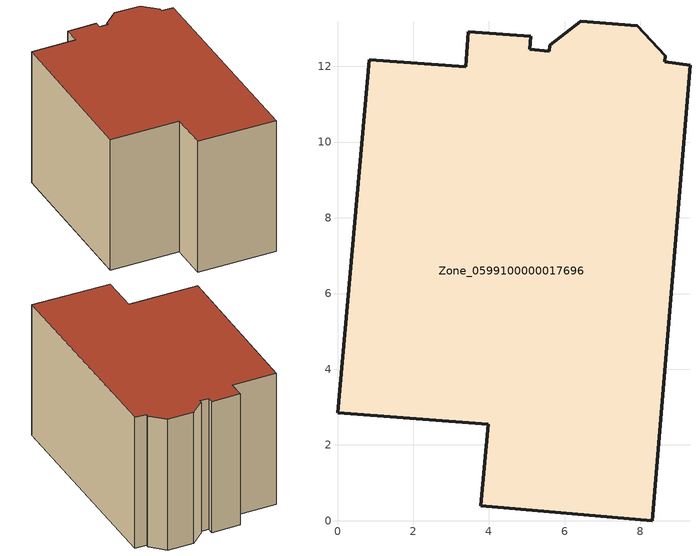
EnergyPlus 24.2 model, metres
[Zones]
Zone_0599100000017696
 floor ground (C_G): 3.98,2.55 0,2.85 0.84,12.18 3.38,11.99 3.45,12.91 5.11,12.8 5.08,12.45 5.59,12.4 5.6,12.55 6.43,13.19 7.92,13.07 8.65,12.28 8.64,12.12 9.31,12.03 8.31,0 3.79,0.39 z0
 wall outside (C_F): 5.59,12.4 5.08,12.45 5.11,12.8 3.45,12.91 3.38,11.99 0.84,12.18 0,2.85 3.98,2.55 3.79,0.39 8.31,0 9.31,12.03 8.64,12.12 8.65,12.28 7.92,13.07 6.43,13.19 5.6,12.55 5.59,12.4 z0:8.05
 roof outside (C_R): 3.98,2.55 3.79,0.39 8.31,0 9.31,12.03 8.64,12.12 8.65,12.28 7.92,13.07 6.43,13.19 5.6,12.55 5.59,12.4 5.08,12.45 5.11,12.8 3.45,12.91 3.38,11.99 0.84,12.18 0,2.85 z8.05
[BUILDING]
Pand.0599100000017696: North Axis=0; Terrain=City; Loads Convergence Tolerance Value=0.04; Temperature Convergence Tolerance Value=0.4; Solar Distribution=FullExterior; Maximum Number of Warmup Days=25; Minimum Number of Warmup Days=1
[Site:Location]
Rotterdam.The.Hague.AP_ZH_NLD Design_Conditions: Latitude=51.96; Longitude=4.45; Time Zone=1; Elevation=-4.5
[SITE:GROUNDTEMPERATURE:BUILDINGSURFACE]
18, 18, 18, 18, 18, 18, 18, 18, 18, 18, 18, 18
[MATERIAL] Thermal Absorptance=0.9; Solar Absorptance=0.7; Visible Absorptance=0.7
Name | Roughness | Thickness | Conductivity | Density | Specific Heat
G.D.1965 | MediumSmooth | 0.15 | 1 | 540 | 1210
F.D.1965 | Rough | 0.3 | 0.857143 | 1920 | 840
R.D.1965 | MediumRough | 0.2 | 0.08 | 1500 | 1000
[CONSTRUCTION]
C_G: G.D.1965
C_F: F.D.1965
C_R: R.D.1965
[ZONE]
Zone_0599100000017696: Type=1; Multiplier=1; Ceiling Height=Autocalculate; Volume=Autocalculate; Floor Area=autocalculate; Part of Total Floor Area=Yes
[ZONEINFILTRATION:DESIGNFLOWRATE]
Infil_Zone_0599100000017696: Zone or ZoneList or Space or SpaceList=Zone_0599100000017696; Schedule=AlwaysOn; Design Flow Rate Calculation Method=Flow/Area; Flow Rate per Floor Area=0.0042; Constant Term Coefficient=1; Temperature Term Coefficient=0; Velocity Term Coefficient=0; Velocity Squared Term Coefficient=0
[HVACTEMPLATE:ZONE:IDEALLOADSAIRSYSTEM]
Zone_0599100000017696: Maximum Heating Supply Air Temperature=50; Minimum Cooling Supply Air Temperature=13; Maximum Heating Supply Air Humidity Ratio=0.0156; Minimum Cooling Supply Air Humidity Ratio=0.0077; Heating Limit=NoLimit; Cooling Limit=NoLimit; Dehumidification Control Type=ConstantSensibleHeatRatio; Cooling Sensible Heat Ratio=0.7; Dehumidification Setpoint=60; Humidification Control Type=None; Humidification Setpoint=30; Outdoor Air Method=None; Outdoor Air Flow Rate per Person=0.00944; Outdoor Air Flow Rate per Zone Floor Area=0; Outdoor Air Flow Rate per Zone=0; Demand Controlled Ventilation Type=None; Outdoor Air Economizer Type=NoEconomizer; Heat Recovery Type=None; Sensible Heat Recovery Effectiveness=0.7; Latent Heat Recovery Effectiveness=0.65
[ZONECONTROL:THERMOSTAT]
ThermostatControl_Zone_0599100000017696: Zone or ZoneList=Zone_0599100000017696; Control Type Schedule=DualSetpointControlType; Control 1=Thermostat_Zone_0599100000017696; Temperature Difference Between Cutout And Setpoint=0
[THERMOSTATSETPOINT:DUALSETPOINT]
Thermostat_Zone_0599100000017696: Heating Setpoint Temperature Schedule=HeatingSetpoint_Zone_0599100000017696; Cooling Setpoint Temperature Schedule=CoolingSetpoint_Zone_0599100000017696
[SCHEDULE:COMPACT]
HeatingSetpoint_Zone_0599100000017696: Through: 12/31, For: AllDays, Until: 24:00, 21
CoolingSetpoint_Zone_0599100000017696: Through: 12/31, For: AllDays, Until: 24:00, 24
DualSetpointControlType: Through: 12/31, For: AllDays, Until: 24:00, 4
AlwaysOn: Through: 12/31, For: AllDays, Until: 24:00, 1
